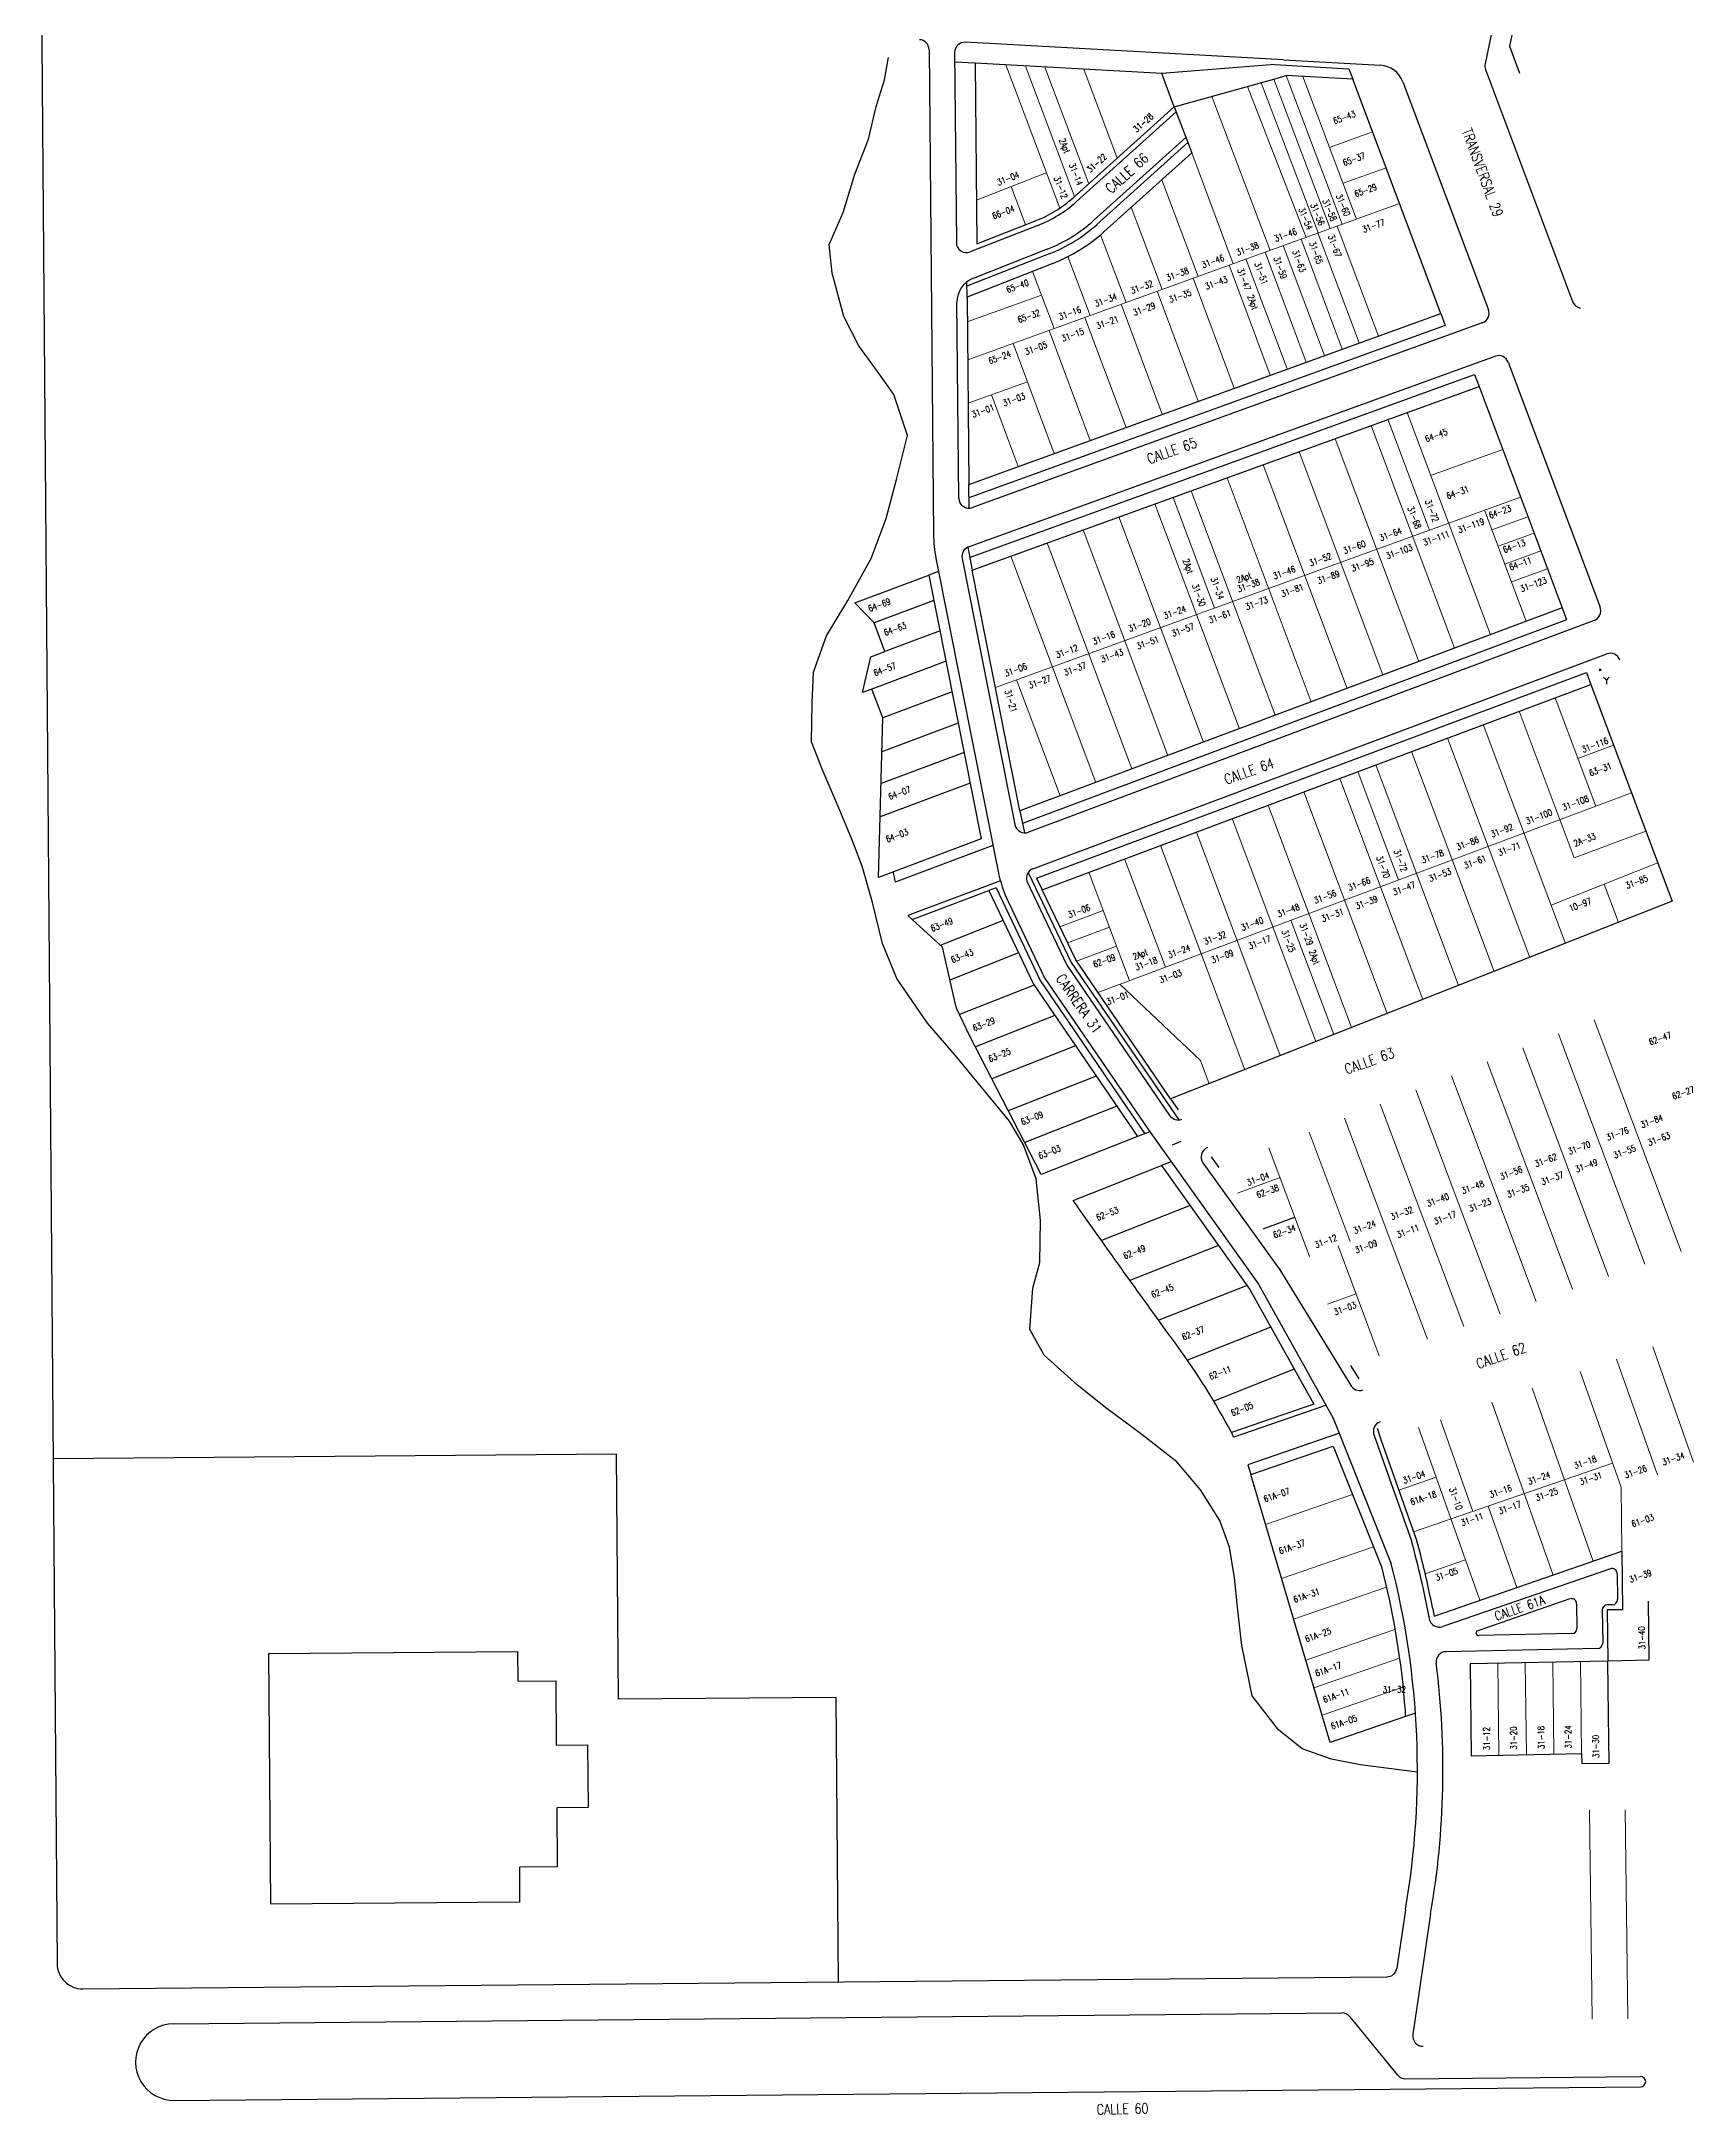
# Model space of a CAD drawing. Header units: millimetres. Extents: x 1022434 to 1024646, y 1272610 to 1274311.
# Drawn here: x 1024322.8 to 1024646.4, y 1273614.4 to 1274020.4 of the extents above; entities that cross this region are included whole.
import ezdxf
from ezdxf.enums import TextEntityAlignment as Align

# ---------------------------------------------------------------- set-up
doc = ezdxf.new("R2010")
doc.units = ezdxf.units.MM
doc.header["$MEASUREMENT"] = 0
for name, color, linetype, lineweight in [('CAB_RG11', 5, 'Continuous', 30), ('NOMENCLATURA', 23, 'Continuous', 0), ('Planimetria_Varios', 251, 'Continuous', 0)]:
    doc.layers.add(name, color=color, linetype=linetype, lineweight=lineweight)
for name, color, linetype in [('NOMEN', 251, 'Continuous'), ('PLANIMETRIA', 8, 'Continuous'), ('Transformador', 7, 'Continuous')]:
    doc.layers.add(name, color=color, linetype=linetype)
doc.styles.add('CALLE', font='simplex.shx', dxfattribs={"width": 0.8, "height": 2})
doc.styles.add('CODI', font='simplex.shx', dxfattribs={"width": 0.8, "height": 1.8})
doc.styles.add('NOMEN', font='simplex.shx', dxfattribs={"width": 0.8, "height": 1.25})

# ---------------------------------------------------------------- blocks, each defined once
blk = doc.blocks.new('Transformador')
at = {"layer": 'Transformador'}
for p, q in [((0.65, -1.44), (1.22, -2.01)), ((1.22, -2.01), (1.78, -1.44)), ((1.22, -2.01), (1.22, -2.79))]:
    blk.add_line(p, q, dxfattribs=at)
for points in [[(-0.2, -0.2), (0.2, 0.2)], [(-0.2, 0.2), (0.2, -0.2)]]:
    blk.add_lwpolyline(points, dxfattribs=at)

msp = doc.modelspace()

# ---------------------------------------------------------------- linework, layer by layer
at = {"layer": 'CAB_RG11'}
msp.add_lwpolyline([(1024546.04, 1273804.98), (1024544.32, 1273804.24)], dxfattribs=at)
at = {"layer": 'PLANIMETRIA', "linetype": 'Continuous'}
for p, q in [((1024622.63, 1274098.17), (1024605.59, 1274016.04)), ((1024626.14, 1274095.4), (1024610.39, 1274019.46)), ((1024322.84, 1274028.17), (1024325.91, 1273644)), ((1024566.15, 1274016.79), (1024503.8, 1274020.25)), ((1024496.69, 1274018.77), (1024497.58, 1273923.86)), ((1024501.69, 1274018.24), (1024502.04, 1273981.02)), ((1024505.71, 1274016.14), (1024501.71, 1274016.36)), ((1024564.44, 1274015.88), (1024542.28, 1274014.11)), ((1024564.44, 1274015.88), (1024578.92, 1274015.08)), ((1024566.15, 1274016.79), (1024585.1, 1274015.74)), ((1024610.39, 1274019.46), (1024612.36, 1274014.21)), ((1024579.69, 1274013.03), (1024566.66, 1274013.76)), ((1024578.92, 1274015.08), (1024579.69, 1274013.03)), ((1024596.92, 1273967.14), (1024579.69, 1274013.03)), ((1024589.5, 1274012.5), (1024606.25, 1273967.88)), ((1024605.68, 1274014.93), (1024622.75, 1273969.46)), ((1024545.11, 1274006.6), (1024525.58, 1273989.06)), ((1024544.73, 1274007.6), (1024548.17, 1273998.59)), ((1024547.02, 1274001.59), (1024528.92, 1273985.34)), ((1024547.41, 1274000.59), (1024529.59, 1273984.59)), ((1024548.17, 1273998.59), (1024530.93, 1273983.1)), ((1024518.02, 1273984.39), (1024504.77, 1273979.18)), ((1024519.85, 1273979.74), (1024505.32, 1273974.02)), ((1024520.22, 1273978.81), (1024504.12, 1273972.48)), ((1024520.95, 1273976.94), (1024504.14, 1273970.34)), ((1024504.14, 1273970.34), (1024504.11, 1273973.34)), ((1024502.51, 1273931), (1024502.15, 1273969.32)), ((1024504.14, 1273970.34), (1024504.48, 1273933.67)), ((1024504.48, 1273933.67), (1024596.92, 1273967.14)), ((1024596.92, 1273967.14), (1024597.8, 1273964.8)), ((1024597.8, 1273964.8), (1024504.51, 1273931.02)), ((1024605.06, 1273965.3), (1024505.19, 1273929.14)), ((1024504.44, 1273921.43), (1024607.57, 1273958.76)), ((1024504.65, 1273919.37), (1024603.55, 1273955.18)), ((1024603.55, 1273955.18), (1024604.43, 1273952.84)), ((1024610.12, 1273957.58), (1024628.14, 1273909.6)), ((1024504.53, 1273929.02), (1024504.48, 1273933.67)), ((1024498.05, 1273919.22), (1024510.23, 1273857.88)), ((1024503.16, 1273919.16), (1024513.51, 1273867.04)), ((1024504.26, 1273921.35), (1024505.14, 1273916.89)), ((1024498.57, 1273916.63), (1024496.67, 1273915.92)), ((1024497.66, 1273910.95), (1024485.96, 1273906.57)), ((1024621.58, 1273907.14), (1024515, 1273867.25)), ((1024626.97, 1273907.02), (1024516.17, 1273865.56)), ((1024620.7, 1273909.48), (1024621.58, 1273907.14)), ((1024498.84, 1273904.99), (1024488.06, 1273900.95)), ((1024500.02, 1273899.02), (1024485.51, 1273893.59)), ((1024517.05, 1273858.41), (1024629.43, 1273900.47)), ((1024517.77, 1273856.55), (1024625.45, 1273896.84)), ((1024625.45, 1273896.84), (1024626.33, 1273894.5)), ((1024501.21, 1273893.06), (1024487.63, 1273887.98)), ((1024502.43, 1273886.92), (1024487.46, 1273881.32)), ((1024503.56, 1273881.19), (1024487.29, 1273875.09)), ((1024504.76, 1273875.17), (1024487.12, 1273868.57)), ((1024514.5, 1273869.74), (1024515.36, 1273865.44)), ((1024509.22, 1273862.96), (1024490.04, 1273855.78)), ((1024516.11, 1273857.69), (1024524.55, 1273840.03)), ((1024510.67, 1273856.03), (1024492.53, 1273849.24)), ((1024509.81, 1273854.64), (1024508.4, 1273854.11)), ((1024509.81, 1273854.64), (1024518.46, 1273836.53)), ((1024517.77, 1273856.55), (1024518.85, 1273854.28)), ((1024512.19, 1273851.97), (1024519.33, 1273837.03)), ((1024493.36, 1273848.48), (1024492.53, 1273849.24)), ((1024511.21, 1273848.24), (1024498.89, 1273843.38)), ((1024514.23, 1273841.9), (1024500.78, 1273836.6)), ((1024524.55, 1273840.03), (1024545.61, 1273809.22)), ((1024517.29, 1273835.59), (1024502.68, 1273829.83)), ((1024518.46, 1273836.53), (1024538.98, 1273806.51)), ((1024519.33, 1273837.03), (1024539.69, 1273807.25)), ((1024521.34, 1273829.66), (1024505.78, 1273823.53)), ((1024525.39, 1273823.73), (1024509, 1273817.27)), ((1024529.44, 1273817.8), (1024512.22, 1273811.02)), ((1024544.01, 1273813.33), (1024545.46, 1273811.21)), ((1024533.5, 1273811.88), (1024515.44, 1273804.76)), ((1024539.94, 1273806.89), (1024537.55, 1273805.95)), ((1024539.69, 1273807.25), (1024561.24, 1273777.07)), ((1024544.14, 1273801.02), (1024542.22, 1273800.26)), ((1024550.34, 1273800.8), (1024565.4, 1273779.84)), ((1024551.97, 1273801.96), (1024553.47, 1273799.86)), ((1024547.81, 1273792.44), (1024530.46, 1273785.61)), ((1024562.11, 1273787.86), (1024568.36, 1273790.16)), ((1024553.4, 1273784.61), (1024536.04, 1273777.78)), ((1024558.98, 1273776.79), (1024541.67, 1273769.97)), ((1024561.24, 1273777.07), (1024575.86, 1273750.8)), ((1024565.4, 1273779.84), (1024579.25, 1273757.31)), ((1024563.66, 1273768.6), (1024547.3, 1273762.16)), ((1024568.24, 1273760.38), (1024552.45, 1273754.16)), ((1024579.27, 1273761.1), (1024580.87, 1273758.48)), ((1024574.38, 1273753.28), (1024556.4, 1273747.08)), ((1024577.06, 1273747.86), (1024559.16, 1273741.69)), ((1024575.86, 1273750.8), (1024587.2, 1273722.3)), ((1024584.45, 1273748.82), (1024585.28, 1273746.46)), ((1024583.89, 1273747.41), (1024591.16, 1273726.81)), ((1024585.28, 1273746.46), (1024592.12, 1273727.11)), ((1024435.48, 1273743.75), (1024325.12, 1273742.87)), ((1024435.86, 1273695.75), (1024435.48, 1273743.75)), ((1024559.16, 1273741.69), (1024559.73, 1273739.77)), ((1024592.12, 1273727.11), (1024592.95, 1273724.06)), ((1024595.61, 1273712.04), (1024632.41, 1273724.74)), ((1024632.41, 1273724.74), (1024632.55, 1273713.28)), ((1024630.14, 1273721.31), (1024597.31, 1273709.99)), ((1024631.47, 1273720.38), (1024631.53, 1273715.27)), ((1024622.21, 1273715.4), (1024604.17, 1273709.18)), ((1024595.34, 1273713.47), (1024595.61, 1273712.04)), ((1024623.54, 1273714.47), (1024623.6, 1273709.61)), ((1024628.55, 1273713.23), (1024628.64, 1273706.71)), ((1024630.54, 1273714.26), (1024629.54, 1273714.24)), ((1024632.55, 1273713.28), (1024629.55, 1273713.24)), ((1024629.55, 1273713.24), (1024629.68, 1273703.24)), ((1024637.53, 1273714.97), (1024637.68, 1273703.41)), ((1024622.62, 1273708.6), (1024604.35, 1273708.21)), ((1024627.66, 1273705.7), (1024597.97, 1273705.07)), ((1024629.68, 1273703.24), (1024602.68, 1273702.67)), ((1024637.68, 1273703.41), (1024629.68, 1273703.24)), ((1024629.81, 1273692.66), (1024629.68, 1273703.24)), ((1024602.68, 1273702.67), (1024602.91, 1273684.67)), ((1024478.52, 1273696.1), (1024435.86, 1273695.75)), ((1024478.96, 1273640.41), (1024478.52, 1273696.1)), ((1024591.96, 1273693.04), (1024590, 1273692.37)), ((1024629.93, 1273683.25), (1024629.81, 1273692.66)), ((1024602.91, 1273684.67), (1024624.5, 1273685.13)), ((1024624.5, 1273685.13), (1024624.53, 1273683.18)), ((1024624.53, 1273683.18), (1024629.93, 1273683.25)), ((1024590, 1273654.54), (1024588.32, 1273643.11)), ((1024594.94, 1273653.75), (1024591.47, 1273630.08))]:
    msp.add_line(p, q, dxfattribs=at)
at = {"layer": 'PLANIMETRIA'}
for p, q in [((1024544.73, 1274007.6), (1024564.26, 1274013.04)), ((1024564.26, 1274013.04), (1024566.66, 1274013.76)), ((1024330.96, 1273639.04), (1024586.36, 1273641.4)), ((1024348.71, 1273632.2), (1024577.54, 1273634.32)), ((1024579.1, 1273633.59), (1024588.44, 1273622.17)), ((1024348.85, 1273617.2), (1024636.06, 1273619.86)), ((1024590.01, 1273621.44), (1024636.05, 1273621.86))]:
    msp.add_line(p, q, dxfattribs=at)
msp.add_lwpolyline([(1024592.34, 1273681.45), (1024581.11, 1273682.9), (1024575.49, 1273684.02), (1024569.8, 1273686.02), (1024565.11, 1273689.77), (1024559.99, 1273696.4), (1024557.99, 1273706.27), (1024557.11, 1273713.77), (1024556.55, 1273719.52), (1024555.55, 1273725.52), (1024553.67, 1273730.77), (1024549.86, 1273736.77), (1024545.24, 1273742.27), (1024537.86, 1273748.02), (1024531.55, 1273752.65), (1024525.8, 1273757.27), (1024519.24, 1273763.15), (1024516.42, 1273768.15), (1024517.05, 1273776.27), (1024518.42, 1273781.27), (1024518.55, 1273789.52), (1024517.67, 1273797.65), (1024515.19, 1273804.35), (1024512.43, 1273808.94), (1024507.55, 1273814.93), (1024501.8, 1273821.9), (1024496.42, 1273828.15), (1024490.36, 1273836.9), (1024487.55, 1273843.77), (1024485.61, 1273851.77), (1024483.61, 1273858.9), (1024481.42, 1273864.52), (1024478.67, 1273871.02), (1024475.74, 1273877.9), (1024473.67, 1273883.27), (1024473.8, 1273890.9), (1024474.05, 1273896.9), (1024476.61, 1273904.02), (1024480.8, 1273910.9), (1024485.36, 1273919.15), (1024488.3, 1273927.02), (1024490.3, 1273934.65), (1024492.49, 1273943.27), (1024489.8, 1273951.27), (1024486.61, 1273955.77), (1024482.92, 1273960.77), (1024479.99, 1273966.52), (1024477.74, 1273975.02), (1024477.11, 1273980.65), (1024479.86, 1273986.9), (1024482.17, 1273994.4), (1024484.86, 1274001.27), (1024486.36, 1274007.65), (1024487.99, 1274012.9), (1024488.74, 1274017.27)], dxfattribs=at)
at = {"layer": 'PLANIMETRIA', "linetype": 'Continuous'}
for points in [[(1024544.73, 1274007.6), (1024542.28, 1274014.11), (1024505.71, 1274016.14), (1024506.04, 1273980.75), (1024517.66, 1273985.32, 0.089534), (1024524.91, 1273989.8)], [(1024508.4, 1273854.11), (1024517.16, 1273835.78), (1024537.55, 1273805.95), (1024518.66, 1273798.51), (1024504.63, 1273825.75, -0.007462), (1024504.62, 1273825.77), (1024502.08, 1273831.09, -0.05462), (1024502.01, 1273831.29), (1024499.3, 1273843.01), (1024493.36, 1273848.48)], [(1024555.93, 1273747.97, 0.035849), (1024545.21, 1273765.1, -0.004849), (1024524.93, 1273793.45), (1024542.22, 1273800.26), (1024559.55, 1273776), (1024572.05, 1273753.54)], [(1024590, 1273692.37), (1024575.25, 1273687.28), (1024559.73, 1273739.77), (1024575.88, 1273745.34), (1024585.3, 1273721.68), (1024585.64, 1273720.31, -0.042619), (1024589.92, 1273693.58, -0.001919)]]:
    msp.add_lwpolyline(points, format="xyb", close=True, dxfattribs=at)
for points in [[(1024514.5, 1273869.74), (1024505.14, 1273916.89), (1024604.43, 1273952.84), (1024620.7, 1273909.48)], [(1024496.67, 1273915.92), (1024506.93, 1273864.24), (1024486.8, 1273856.7), (1024487.63, 1273887.98), (1024485.51, 1273893.59), (1024483.64, 1273892.89), (1024485.27, 1273899.91), (1024488.06, 1273900.95), (1024485.96, 1273906.57), (1024482.16, 1273910.49)], [(1024544.01, 1273813.33), (1024525.42, 1273840.53), (1024518.85, 1273854.28), (1024626.33, 1273894.5), (1024642.27, 1273852.04)], [(1024429.91, 1273674.57), (1024423.77, 1273674.52), (1024423.87, 1273662.92), (1024416.45, 1273662.86), (1024416.5, 1273656.03), (1024367.79, 1273655.64), (1024367.4, 1273704.69), (1024416.11, 1273705.08), (1024416.15, 1273699.28), (1024423.58, 1273699.34), (1024423.68, 1273686.79), (1024429.82, 1273686.84)]]:
    msp.add_lwpolyline(points, close=True, dxfattribs=at)
msp.add_lwpolyline([(1024515.84, 1273855.95), (1024523.68, 1273839.53), (1024543.82, 1273810.07)], dxfattribs=at)
msp.add_lwpolyline([(1024556.4, 1273747.08, 0.001792), (1024555.93, 1273747.97)], format="xyb", dxfattribs=at)
for centre, radius, start, end in [((1024494.69, 1274018.76), 2, 0.5359, 86.8224), ((1024503.69, 1274018.26), 2, 86.8224, 180.5359), ((1024607.55, 1274015.64), 2, 168.2832, 200.5779), ((1024584.82, 1274010.75), 5, 20.5779, 86.8224), ((1024508.88, 1274007.66), 25, 291.4615, 311.9267), ((1024508.88, 1274007.66), 30, 291.4615, 311.9267), ((1024508.88, 1274007.66), 31, 291.4615, 311.9267), ((1024504.04, 1273981.04), 2, 180.5359, 291.4615), ((1024508.88, 1274007.66), 33, 291.4615, 311.9267), ((1024507.15, 1273969.37), 5, 111.4615, 180.5359), ((1024604.38, 1273967.18), 2, 289.9021, 20.5779), ((1024624.63, 1273970.16), 2, 200.5779, 259.5862), ((1024608.25, 1273956.88), 2, 20.5779, 109.9021), ((1024504.51, 1273931.02), 2, 180.5359, 289.9021), ((1024522.57, 1273924.09), 25, 180.5359, 191.228), ((1024505.13, 1273919.55), 2, 109.9021, 191.228), ((1024626.26, 1273908.89), 2, 290.5166, 20.5779), ((1024630.13, 1273898.6), 2, 20.5779, 110.5166), ((1024515.47, 1273867.43), 2, 191.228, 290.5166), ((1024576.38, 1273874.78), 88.4, 191.1017, 192.4132), ((1024534.75, 1273862.75), 25, 191.228, 205.5321), ((1024517.75, 1273856.54), 2, 110.5166, 197.285), ((1024545.46, 1273811.21), 2, 214.9329, 291.5029), ((1024551.97, 1273801.96), 2, 111.5029, 215.2992), ((1024581.03, 1273758.22), 2, 206.9998, 289.0304), ((1024585.72, 1273748.2), 2, 109.0304, 203.2274), ((1024431.3, 1273681.93), 166.05, 10.2657, 15.6817), ((1024431.3, 1273681.93), 167.05, 10.8824, 14.6077), ((1024431.3, 1273681.93), 161.05, 350.2284, 14.5178), ((1024630.47, 1273720.37), 1, 0.7121, 109.0304), ((1024622.54, 1273714.46), 1, 0.7121, 109.0304), ((1024596.65, 1273711.88), 2, 190.2657, 289.0304), ((1024629.55, 1273713.24), 1, 90.7121, 180.7121), ((1024630.53, 1273715.26), 1, 270.7121, 0.7121), ((1024604.34, 1273708.71), 0.5, 109.0304, 271.2141), ((1024622.6, 1273709.6), 1, 271.2141, 0.7121), ((1024598.01, 1273703.07), 2, 91.2141, 187.2283), ((1024627.64, 1273706.7), 1, 271.2141, 0.7121), ((1024431.3, 1273681.93), 166.05, 350.2284, 7.2283), ((1024593.45, 1273629.79), 2, 171.6606, 270.5488)]:
    msp.add_arc(centre, radius, start, end, dxfattribs=at)
at = {"layer": 'PLANIMETRIA'}
for centre, radius, start, end in [((1024330.91, 1273644.04), 5, 180.4582, 270.5307), ((1024586.34, 1273643.4), 2, 270.5307, 351.6606), ((1024577.55, 1273632.32), 2, 39.2809, 90.5307), ((1024348.78, 1273624.7), 7.5, 90.5307, 270.5307), ((1024589.99, 1273623.44), 2, 219.2809, 270.5307), ((1024636.06, 1273620.86), 1, 270.5307, 90.5307)]:
    msp.add_arc(centre, radius, start, end, dxfattribs=at)
at = {"layer": 'Planimetria_Varios', "linetype": 'Continuous'}
for p, q in [((1024511.74, 1274015.81), (1024522.28, 1273987.74)), ((1024515.56, 1274015.59), (1024525.16, 1273990.02)), ((1024519.38, 1274015.38), (1024527.96, 1273992.53)), ((1024527.01, 1274014.96), (1024533.55, 1273997.55)), ((1024561.73, 1274012.33), (1024572.9, 1273982.9)), ((1024564.26, 1274013.04), (1024575.25, 1273983.75)), ((1024566.66, 1274013.76), (1024577.6, 1273984.6)), ((1024569.93, 1274013.58), (1024580.42, 1273985.62)), ((1024552.07, 1274009.64), (1024563.5, 1273979.5)), ((1024559.08, 1274011.59), (1024570.55, 1273982.05)), ((1024583.56, 1274002.71), (1024575.15, 1273999.67)), ((1024548.17, 1273998.59), (1024556.29, 1273976.86)), ((1024586.2, 1273995.69), (1024577.79, 1273992.65)), ((1024505.96, 1273989.32), (1024519.66, 1273994.7)), ((1024512.76, 1273991.99), (1024515.57, 1273984.5)), ((1024542.29, 1273993.31), (1024549.39, 1273974.39)), ((1024588.84, 1273988.67), (1024504.26, 1273958.05)), ((1024536.3, 1273987.93), (1024542.34, 1273971.84)), ((1024576.61, 1273984.25), (1024584.7, 1273962.71)), ((1024530.3, 1273982.56), (1024535.29, 1273969.28)), ((1024566.03, 1273980.42), (1024574.12, 1273958.88)), ((1024569.56, 1273981.69), (1024577.64, 1273960.16)), ((1024572.84, 1273982.92), (1024580.92, 1273961.39)), ((1024516.98, 1273975.38), (1024521.18, 1273964.18)), ((1024523.9, 1273978.27), (1024528.23, 1273966.73)), ((1024555.45, 1273976.59), (1024563.54, 1273955.05)), ((1024558.73, 1273977.82), (1024566.82, 1273956.28)), ((1024562.51, 1273979.14), (1024570.59, 1273957.6)), ((1024541.35, 1273971.48), (1024549.43, 1273949.94)), ((1024548.4, 1273974.03), (1024556.49, 1273952.5)), ((1024518.72, 1273970.73), (1024504.19, 1273965.47)), ((1024534.3, 1273968.93), (1024542.38, 1273947.39)), ((1024520.19, 1273963.82), (1024528.28, 1273942.28)), ((1024527.24, 1273966.37), (1024535.33, 1273944.84)), ((1024513.14, 1273961.27), (1024521.22, 1273939.73)), ((1024515.95, 1273953.78), (1024504.34, 1273949.57)), ((1024508.9, 1273951.22), (1024514.17, 1273937.18)), ((1024590.32, 1273947.73), (1024606.65, 1273904.22)), ((1024583.27, 1273945.18), (1024599.63, 1273901.6)), ((1024586.55, 1273946.41), (1024594.7, 1273924.69)), ((1024569.16, 1273940.07), (1024585.58, 1273896.34)), ((1024576.22, 1273942.62), (1024592.61, 1273898.97)), ((1024594.94, 1273935.42), (1024609.05, 1273940.52)), ((1024555.06, 1273934.96), (1024571.53, 1273891.08)), ((1024562.11, 1273937.52), (1024578.56, 1273893.71)), ((1024509.7, 1273893.92), (1024612.56, 1273931.16)), ((1024544.48, 1273931.13), (1024552.62, 1273909.46)), ((1024548.01, 1273932.41), (1024564.51, 1273888.45)), ((1024533.9, 1273927.3), (1024550.46, 1273883.2)), ((1024540.95, 1273929.86), (1024557.48, 1273885.82)), ((1024605.51, 1273928.61), (1024613.68, 1273906.85)), ((1024606.95, 1273924.77), (1024614, 1273927.33)), ((1024526.85, 1273924.75), (1024543.44, 1273880.57)), ((1024608.15, 1273921.58), (1024615.2, 1273924.14)), ((1024512.74, 1273919.64), (1024529.39, 1273875.31)), ((1024519.8, 1273922.2), (1024536.41, 1273877.94)), ((1024609.47, 1273918.07), (1024616.52, 1273920.63)), ((1024610.78, 1273914.56), (1024617.84, 1273917.12)), ((1024513.83, 1273895.41), (1024522.36, 1273872.68)), ((1024619.3, 1273891.87), (1024627.27, 1273870.64)), ((1024605.25, 1273886.62), (1024621.33, 1273843.79)), ((1024612.28, 1273889.25), (1024623.06, 1273860.53)), ((1024598.23, 1273883.99), (1024614.35, 1273841.04)), ((1024623.76, 1273880.01), (1024630.78, 1273882.63)), ((1024584.18, 1273878.73), (1024600.39, 1273835.55)), ((1024591.21, 1273881.36), (1024607.37, 1273838.29)), ((1024577.16, 1273876.1), (1024593.42, 1273832.8)), ((1024580.67, 1273877.42), (1024588.64, 1273856.19)), ((1024529.77, 1273834.16), (1024634.3, 1273873.27)), ((1024563.11, 1273870.85), (1024579.46, 1273827.3)), ((1024570.13, 1273873.47), (1024586.44, 1273830.05)), ((1024549.06, 1273865.59), (1024565.5, 1273821.8)), ((1024556.08, 1273868.22), (1024572.48, 1273824.55)), ((1024623.06, 1273860.53), (1024637.11, 1273865.78)), ((1024542.04, 1273862.96), (1024558.52, 1273819.05)), ((1024527.99, 1273857.7), (1024535.96, 1273836.47)), ((1024535.01, 1273860.33), (1024542.98, 1273839.1)), ((1024639.46, 1273859.53), (1024618.52, 1273851.28)), ((1024628.94, 1273855.39), (1024631.75, 1273847.9)), ((1024522.3, 1273847.05), (1024530.79, 1273850.23)), ((1024523.82, 1273843.88), (1024532.03, 1273846.95)), ((1024567.57, 1273848.3), (1024575.97, 1273825.92)), ((1024525.59, 1273840.28), (1024533.43, 1273843.21)), ((1024549.84, 1273820.84), (1024534.09, 1273835.77)), ((1024619.98, 1273826.06), (1024636.9, 1273780.98)), ((1024626.96, 1273828.81), (1024643.99, 1273783.43)), ((1024613, 1273823.31), (1024629.81, 1273778.54)), ((1024549.84, 1273820.84), (1024551.54, 1273816.3)), ((1024599.04, 1273817.81), (1024615.62, 1273773.64)), ((1024606.02, 1273820.56), (1024622.72, 1273776.09)), ((1024592.06, 1273815.07), (1024608.53, 1273771.2)), ((1024578.1, 1273809.57), (1024594.35, 1273766.3)), ((1024585.08, 1273812.32), (1024601.44, 1273768.75)), ((1024571.12, 1273806.82), (1024579.16, 1273785.4)), ((1024563.27, 1273803.72), (1024571.24, 1273782.48)), ((1024557.08, 1273794.85), (1024565.44, 1273797.93)), ((1024576.82, 1273784.54), (1024584.89, 1273763.04)), ((1024574.75, 1273773.12), (1024580.33, 1273775.18)), ((1024638.44, 1273764.8), (1024646.44, 1273742.17)), ((1024631.35, 1273762.35), (1024639.35, 1273739.72)), ((1024614.81, 1273756.65), (1024626.77, 1273722.79)), ((1024624.26, 1273759.91), (1024632.26, 1273737.28)), ((1024606.95, 1273753.94), (1024618.91, 1273720.08)), ((1024592.59, 1273748.99), (1024604.55, 1273715.13)), ((1024596.85, 1273750.45), (1024603.18, 1273732.54)), ((1024630.59, 1273741.99), (1024591.61, 1273728.55)), ((1024579.65, 1273735.87), (1024562.62, 1273730)), ((1024596.04, 1273739.23), (1024588.73, 1273736.71)), ((1024632.26, 1273737.28), (1024632.41, 1273724.74)), ((1024606.21, 1273733.58), (1024611.84, 1273717.64)), ((1024583.74, 1273725.61), (1024565.75, 1273719.4)), ((1024601.75, 1273723.05), (1024593.87, 1273720.34)), ((1024586.27, 1273717.71), (1024568.1, 1273711.45)), ((1024587.95, 1273709.4), (1024570.49, 1273703.38)), ((1024588.84, 1273703.79), (1024572.08, 1273698)), ((1024608.08, 1273702.79), (1024608.31, 1273684.79)), ((1024613.48, 1273702.9), (1024613.71, 1273684.9)), ((1024618.88, 1273703.02), (1024619.1, 1273685.02)), ((1024624.28, 1273703.13), (1024624.5, 1273685.13)), ((1024589.52, 1273698.1), (1024573.67, 1273692.63)), ((1024626.04, 1273674.03), (1024626.55, 1273633.09)), ((1024633.04, 1273674.11), (1024633.55, 1273633.17))]:
    msp.add_line(p, q, dxfattribs=at)

# ---------------------------------------------------------------- block references
at = {"layer": 'Transformador'}
msp.add_blockref('Transformador', (1024628.15, 1273897.36), dxfattribs=at)

# ---------------------------------------------------------------- texts
at = {"layer": 'NOMEN', "linetype": 'Continuous', "style": 'NOMEN', "width": 0.8}
for s, rotation, p in [('31-28', 41.9267, (1024537.37, 1274002.51)), ('65-43', 19.9021, (1024576.11, 1274004.19)), ('2Apt', 291.3552, (1024522.14, 1274001.14)), ('31-14', 291.3552, (1024524.05, 1273996.3)), ('31-22', 41.9267, (1024528.25, 1273994.62)), ('65-37', 19.9021, (1024578, 1273996)), ('31-04', 21.4615, (1024510.29, 1273992.16)), ('31-12', 291.3552, (1024521.08, 1273993.71)), ('65-29', 19.9021, (1024580.27, 1273989.89)), ('66-04', 21.4615, (1024509.35, 1273985.55)), ('31-46', 19.9021, (1024564.6, 1273981.16)), ('31-77', 19.9021, (1024581.84, 1273982.93)), ('31-38', 19.9021, (1024557.13, 1273978.45)), ('31-63', 289.9021, (1024567.8, 1273979.34)), ('31-65', 289.9021, (1024571.14, 1273980.97)), ('31-67', 289.9021, (1024574.8, 1273982.29)), ('31-38', 19.9021, (1024543.42, 1273973.49)), ('31-46', 19.9021, (1024550.37, 1273976)), ('31-47', 289.9021, (1024557.03, 1273975.73)), ('31-51', 289.9021, (1024560.4, 1273976.93)), ('31-59', 289.9021, (1024564.14, 1273978.02)), ('65-40', 19.9021, (1024512.1, 1273971.13)), ('31-32', 19.9021, (1024536.43, 1273970.96)), ('31-35', 19.9021, (1024543.93, 1273969.21)), ('31-43', 19.9021, (1024551.03, 1273971.78)), ('65-32', 19.9021, (1024514.31, 1273965.25)), ('31-16', 19.9021, (1024522.34, 1273965.86)), ('31-34', 19.9021, (1024529.38, 1273968.41)), ('31-29', 19.9021, (1024536.9, 1273966.66)), ('2Apt', 289.9021, (1024559.02, 1273970.54)), ('31-15', 19.9021, (1024522.91, 1273961.6)), ('31-21', 19.9021, (1024529.69, 1273964.05)), ('65-24', 19.9021, (1024508.59, 1273957.19)), ('31-05', 19.9021, (1024515.71, 1273958.99)), ('31-03', 19.9021, (1024511.4, 1273948.92)), ('31-01', 19.9021, (1024505.32, 1273946.72)), ('64-45', 19.9021, (1024594.11, 1273941.92)), ('31-72', 291.372, (1024593.79, 1273930.4)), ('64-31', 19.9021, (1024598.31, 1273930.73)), ('31-68', 291.372, (1024590.35, 1273929.07)), ('31-119', 19.9021, (1024600.52, 1273924.1)), ('64-23', 19.9021, (1024606.59, 1273926.94)), ('31-60', 19.9021, (1024578.07, 1273920.02)), ('31-64', 19.9021, (1024585.16, 1273922.54)), ('31-111', 19.9021, (1024593.72, 1273921.64)), ('64-13', 19.9021, (1024609.37, 1273920.2)), ('2Apt', 289.9021, (1024546.36, 1273918.84)), ('31-52', 19.9021, (1024571.41, 1273917.61)), ('31-95', 19.9021, (1024579.67, 1273916.55)), ('31-103', 19.9021, (1024586.44, 1273919)), ('64-11', 19.9021, (1024610.6, 1273916.77)), ('31-34', 289.9021, (1024551.83, 1273915.24)), ('2Apt', 19.9021, (1024557.19, 1273914.33)), ('31-38', 19.9021, (1024557.32, 1273912.51)), ('31-46', 19.9021, (1024564.32, 1273915.04)), ('31-89', 19.9021, (1024573, 1273914.14)), ('31-123', 19.9021, (1024612.74, 1273912.57)), ('64-69', 20.5166, (1024485.05, 1273908.68)), ('31-30', 289.9021, (1024548.18, 1273913.91)), ('31-73', 19.9021, (1024558.91, 1273909.04)), ('31-81', 19.9021, (1024565.91, 1273911.57)), ('64-63', 20.5166, (1024488.13, 1273903.98)), ('31-20', 19.9021, (1024535.99, 1273904.78)), ('31-24', 19.9021, (1024542.9, 1273907.29)), ('31-57', 19.9021, (1024544.49, 1273903.82)), ('31-61', 19.9021, (1024551.72, 1273906.44)), ('31-12', 19.9021, (1024521.76, 1273899.63)), ('31-16', 19.9021, (1024528.99, 1273902.25)), ('31-51', 19.9021, (1024537.59, 1273901.32)), ('64-57', 20.5166, (1024486.11, 1273896.07)), ('31-06', 19.9021, (1024511.75, 1273896.01)), ('31-37', 19.9021, (1024523.36, 1273896.17)), ('31-43', 19.9021, (1024530.59, 1273898.78)), ('31-27', 19.9021, (1024516.44, 1273893.66)), ('31-21', 287.4502, (1024511.46, 1273893.24)), ('31-116', 20.5166, (1024624.81, 1273881.09)), ('63-31', 20.5166, (1024626.26, 1273876.49)), ('64-07', 20.5166, (1024488.99, 1273871.87)), ('31-100', 20.5166, (1024613.84, 1273867.08)), ('31-108', 20.5166, (1024621, 1273869.76)), ('64-03', 20.5166, (1024488.51, 1273863.53)), ('31-92', 20.5166, (1024606.98, 1273864.51)), ('31-72', 290.5166, (1024587.66, 1273861.92)), ('31-78', 20.5166, (1024593.4, 1273859.43)), ('31-86', 20.5166, (1024600.27, 1273862)), ('31-71', 20.5166, (1024608.43, 1273860.89)), ('2A-33', 20.5166, (1024623.24, 1273862.7)), ('31-70', 290.5166, (1024584.25, 1273860.65)), ('31-53', 20.5166, (1024594.85, 1273855.81)), ('31-61', 20.5166, (1024601.72, 1273858.38)), ('31-56', 20.5166, (1024572.35, 1273851.55)), ('31-66', 20.5166, (1024579.02, 1273854.05)), ('31-47', 20.5166, (1024587.82, 1273853.18)), ('31-85', 20.5166, (1024633.39, 1273854.46)), ('31-06', 20.5166, (1024524.16, 1273848.73)), ('31-48', 20.5166, (1024565.16, 1273848.86)), ('31-31', 20.5166, (1024573.8, 1273847.93)), ('31-39', 20.5166, (1024580.47, 1273850.43)), ('10-97', 20.5166, (1024622.32, 1273849.99)), ('63-49', 21.5029, (1024497.31, 1273846.04)), ('31-32', 20.5166, (1024550.78, 1273843.48)), ('31-40', 20.5166, (1024558.07, 1273846.21)), ('31-17', 20.5166, (1024559.52, 1273842.59)), ('31-25', 290.5166, (1024565.71, 1273846.16)), ('31-29', 290.5166, (1024569.24, 1273847.48)), ('63-43', 21.5029, (1024501.29, 1273839.9)), ('62-09', 20.5166, (1024529.1, 1273839.01)), ('2Apt', 20.5166, (1024536.88, 1273840.54)), ('31-24', 20.5166, (1024543.75, 1273840.85)), ('31-09', 20.5166, (1024552.23, 1273839.86)), ('2Apt', 290.5166, (1024571.09, 1273842.26)), ('31-18', 20.5166, (1024537.3, 1273838.44)), ('31-03', 20.5166, (1024542.08, 1273835.96)), ('31-01', 20.5166, (1024531.74, 1273831.69)), ('63-29', 21.5029, (1024505.54, 1273826.53)), ('62-47', 20.2171, (1024637.97, 1273823.79)), ('63-25', 21.5029, (1024508.61, 1273820.51)), ('62-27', 20.2171, (1024642.51, 1273813.15)), ('63-09', 21.5029, (1024514.98, 1273808.15)), ('31-84', 20.2171, (1024636.33, 1273807.59)), ('31-70', 20.2171, (1024622.13, 1273802.37)), ('31-76', 20.2171, (1024629.6, 1273805.12)), ('31-63', 20.2171, (1024637.72, 1273804.11)), ('63-03', 21.5029, (1024518.4, 1273801.51)), ('31-62', 20.2171, (1024615.58, 1273799.95)), ('31-49', 20.2171, (1024623.53, 1273798.88)), ('31-55', 20.2171, (1024631, 1273801.63)), ('31-04', 20.2171, (1024559.21, 1273796.28)), ('31-48', 20.2171, (1024601.27, 1273794.68)), ('31-56', 20.2171, (1024608.78, 1273797.45)), ('31-35', 20.2171, (1024610.15, 1273793.95)), ('31-37', 20.2171, (1024616.83, 1273796.41)), ('62-38', 20.2171, (1024561.08, 1273793.87)), ('31-40', 20.2171, (1024594.44, 1273792.17)), ('31-23', 20.2171, (1024602.66, 1273791.2)), ('62-53', 21.5029, (1024529.72, 1273789.43)), ('62-34', 20.2171, (1024564.37, 1273786.01)), ('31-24', 20.2171, (1024580.09, 1273786.88)), ('31-32', 20.2171, (1024587.35, 1273789.56)), ('31-11', 20.2171, (1024588.57, 1273786.07)), ('31-17', 20.2171, (1024595.84, 1273788.68)), ('62-49', 21.5029, (1024535.04, 1273781.93)), ('31-12', 20.2171, (1024572.48, 1273784.08)), ('31-09', 20.2171, (1024580.38, 1273783.05)), ('62-45', 21.5029, (1024540.51, 1273774.3)), ('31-03', 20.2171, (1024576.25, 1273770.91)), ('62-37', 21.5029, (1024546.52, 1273766.02)), ('62-11', 21.5029, (1024551.83, 1273758.29)), ('62-05', 21.5029, (1024556.1, 1273751.17)), ('31-34', 19.0304, (1024640.51, 1273741.53)), ('31-04', 19.0304, (1024589.74, 1273737.94)), ('31-24', 19.0304, (1024614.2, 1273737.74)), ('31-18', 19.0304, (1024623.25, 1273740.86)), ('31-31', 19.0304, (1024624.36, 1273737.67)), ('31-26', 19.0304, (1024633.13, 1273738.98)), ('61A-07', 19.0304, (1024562.49, 1273734.3)), ('61A-18', 19.0304, (1024591.21, 1273733.71)), ('31-10', 289.3883, (1024598.54, 1273736.98)), ('31-16', 19.0304, (1024606.69, 1273735.15)), ('31-25', 19.0304, (1024615.73, 1273734.55)), ('31-11', 19.0304, (1024601.12, 1273729.65)), ('31-17', 19.0304, (1024608.49, 1273731.96)), ('61-03', 19.0304, (1024634.52, 1273729.41)), ('61A-37', 19.0304, (1024565.47, 1273724.14)), ('31-05', 19.0304, (1024596.1, 1273718.93)), ('31-39', 19.0304, (1024634.07, 1273718.55)), ('61A-31', 19.0304, (1024568.31, 1273714.63)), ('61A-25', 19.0304, (1024570.59, 1273706.91)), ('31-40', 90.7121, (1024636.97, 1273705.51)), ('61A-17', 19.0304, (1024572.59, 1273700.18)), ('61A-11', 19.0304, (1024574.11, 1273695.02)), ('31-32', 0.5488, (1024585.56, 1273697.02)), ('61A-05', 19.0304, (1024575.65, 1273689.82)), ('31-12', 90.7121, (1024606.56, 1273685.78)), ('31-20', 90.7121, (1024611.84, 1273685.89)), ('31-18', 90.7121, (1024617.25, 1273686)), ('31-24', 90.7121, (1024622.53, 1273686.11)), ('31-30', 90.7121, (1024627.95, 1273684.25))]:
    msp.add_text(s, height=1.25, rotation=rotation, dxfattribs=at).set_placement(p)
for s, p in [('31-54', (1024570.77, 1273983.38)), ('31-56', (1024573.08, 1273984.22)), ('31-58', (1024575.46, 1273985.08)), ('31-60', (1024578.09, 1273986.04))]:
    msp.add_text(s, height=1.25, rotation=292.6366, dxfattribs=at).set_placement(p, align=Align.RIGHT)
at = {"layer": 'NOMENCLATURA', "linetype": 'Continuous', "width": 0.8}
for s, height, rotation, style, p in [('TRANSVERSAL 29', 2, 290.3046, 'CALLE', (1024601.02, 1274002.93)), ('CALLE 66', 2, 41.9267, 'CALLE', (1024532.35, 1273990.49)), ('CALLE 65', 2, 19.708, 'CALLE', (1024539.82, 1273937.6)), ('CALLE 64', 2, 19.708, 'CALLE', (1024554.95, 1273874.86)), ('CARRERA 31', 2, 304.5951, 'CALLE', (1024521.44, 1273836.92)), ('CALLE 63', 2, 19.708, 'CALLE', (1024578.51, 1273818.1)), ('31-09', 1.25, 20.2171, 'NOMEN', (1024580.38, 1273783.05)), ('CALLE 62', 2, 19.708, 'CALLE', (1024604.3, 1273760.4)), ('CALLE 61A', 1.8, 19.0304, 'CODI', (1024607.84, 1273711.11))]:
    msp.add_text(s, height=height, rotation=rotation, dxfattribs=dict(at, style=style)).set_placement(p)
at = {"layer": 'NOMENCLATURA', "style": 'CALLE', "width": 0.8}
msp.add_text('CALLE 60', height=2, rotation=1.43, dxfattribs=at).set_placement((1024529.55, 1273614.41))

doc.saveas('drawing.dxf')
